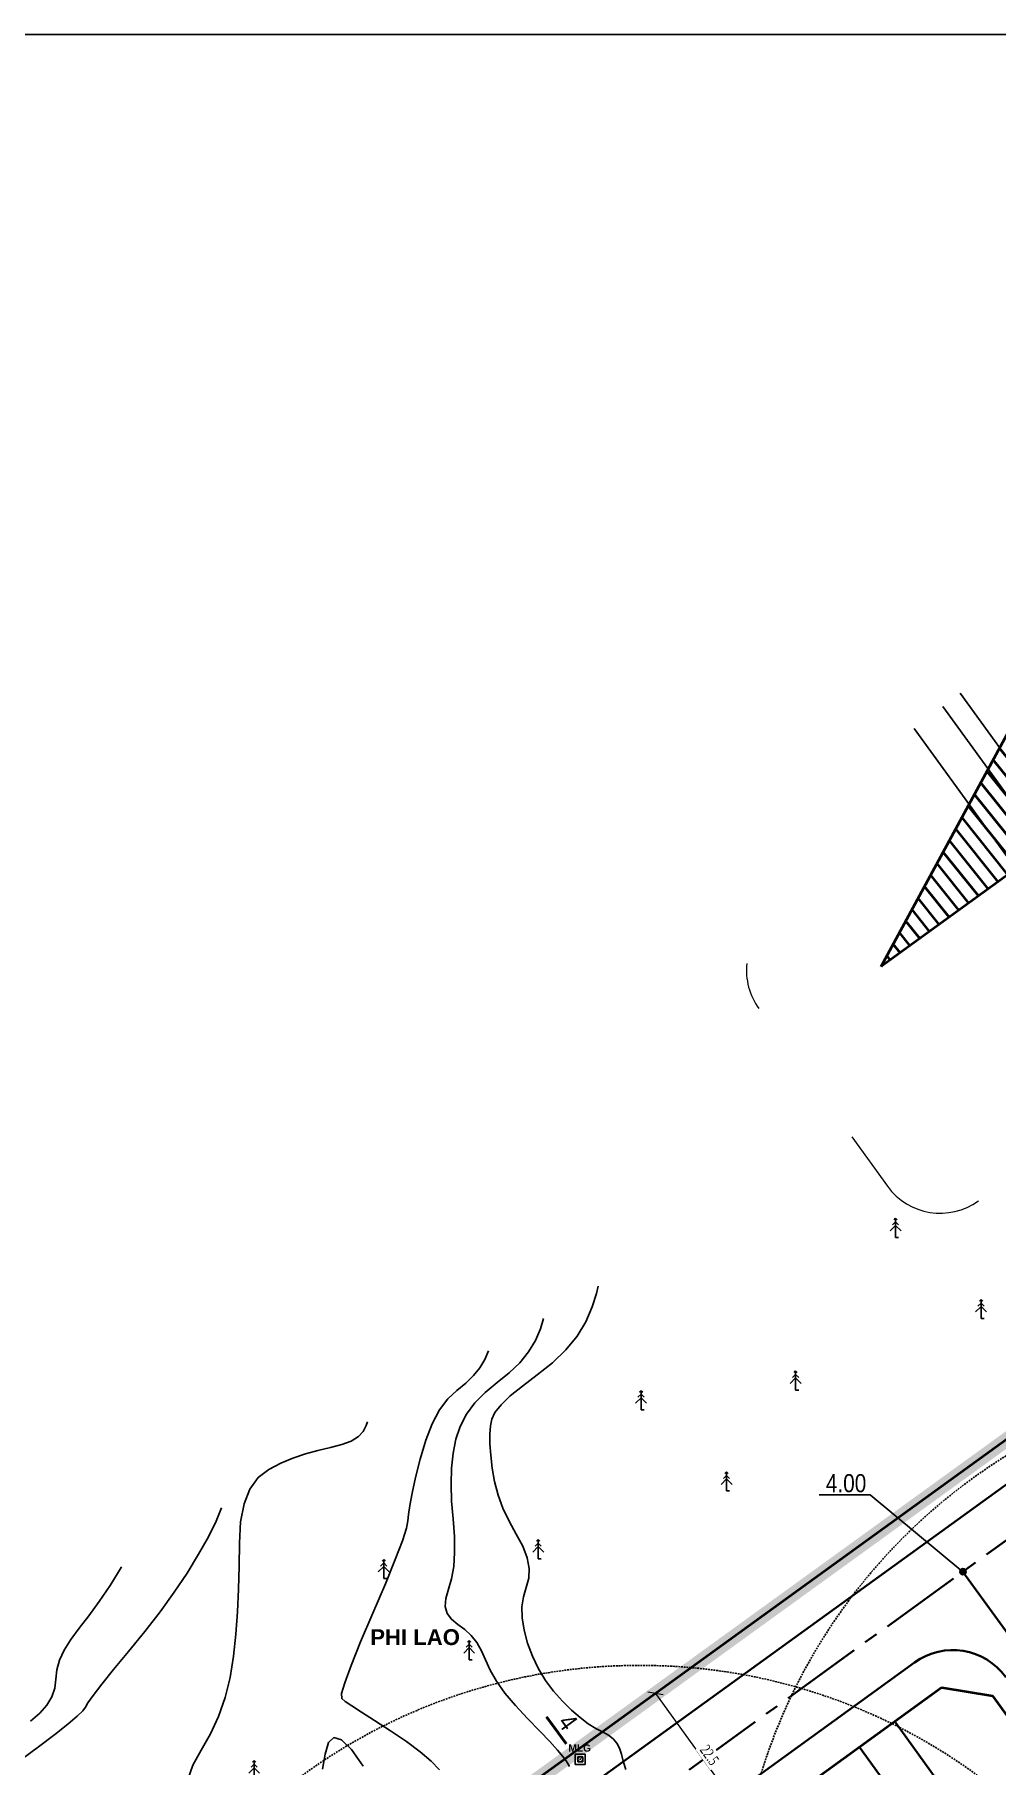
# Model space of a CAD drawing. Extents: x 22709 to 568895, y -41029 to 1932533.
# Drawn here: x 560714.5 to 560847.1, y 1931135 to 1931373.8 of the extents above; entities that cross this region are included whole.
import ezdxf

# ---------------------------------------------------------------- set-up
doc = ezdxf.new("R2010")
doc.units = ezdxf.units.MI
doc.header["$MEASUREMENT"] = 0
doc.header["$PDMODE"] = 1
for name, pattern in [('BORDER2', [0.875, 0.25, -0.125, 0.25, -0.125, 0, -0.125]), ('CENTER2', [1.125, 0.75, -0.125, 0.125, -0.125]), ('CONTINOUS', [0]), ('DASHED2', [0.375, 0.25, -0.125])]:
    doc.linetypes.add(name, pattern=pattern)
doc.layers.get('0').update_dxf_attribs({"color": 8, "linetype": 'CONTINUOUS'})
doc.layers.get('DEFPOINTS').update_dxf_attribs({"color": 8, "linetype": 'CONTINUOUS'})
for name, color, linetype in [('1-chieurong', 8, 'CONTINUOUS'), ('1-cotTK', 8, 'CONTINUOUS'), ('1-RANH GIOI QH DX', 8, 'BORDER2'), ('7- KHUNG TEN', 8, 'CONTINUOUS'), ('CHU', 8, 'CONTINUOUS'), ('DIA VAT.MOI', 8, 'CONTINUOUS'), ('DM CON', 8, 'CONTINUOUS'), ('LE DUONG', 8, 'CONTINUOUS'), ('MATCAT', 8, 'CONTINUOUS'), ('Phan cach.QH', 8, 'CONTINUOUS'), ('PHI LAO', 8, 'CONTINUOUS')]:
    doc.layers.add(name, color=color, linetype=linetype)
for name, color, linetype, lineweight in [('10-TIM', 8, 'CENTER2', 35), ('13-PLO', 8, 'CONTINUOUS', 35), ('170170170-MUI TEN', 8, 'CONTINOUS', 20), ('4-LE TRONG', 8, 'CONTINUOUS', 40), ('7-LE NGOAI', 8, 'CONTINUOUS', 35), ('D-S-DÂY ĐIỆN 1.5', 200, 'DASHED2', 40), ('hlengoai', 8, 'CONTINUOUS', 0)]:
    doc.layers.add(name, color=color, linetype=linetype, lineweight=lineweight)
doc.styles.add('K1', font='VHARIALN.TTF', dxfattribs={"height": 250})
doc.styles.add('L1', font='vntimeh.shx', dxfattribs={"width": 0.7})
doc.styles.add('nha', font='VHARIALB.TTF', dxfattribs={"height": 1})
doc.dimstyles.new('chieu rong', dxfattribs={"dimtxt": 1.5, "dimasz": 1.5, "dimexe": 1, "dimexo": 1, "dimgap": 0.3, "dimtad": 1, "dimdec": 1, "dimzin": 0, "dimdsep": 46, "dimtxsty": 'L1', "dimblk": 'OBLIQUE', "dimcen": 1, "dimclrd": 37, "dimclre": 37, "dimclrt": 7, "dimadec": 0, "dimazin": 0, "dimtfac": 1, "dimtdec": 1, "dimtofl": 0, "dimtmove": 2, "dimatfit": 3, "dimldrblk": 'ARCHTICK', "dimfxl": 1, "dimtfill": 1, "dimtolj": 1, "dimtzin": 0, "dimlwd": 5, "dimlwe": 5, "dimarcsym": 0})
pattern_1 = [(45, (0, 0), (-0.44194173824, 0.44194173824), [])]

# ---------------------------------------------------------------- blocks, each defined once
blk = doc.blocks.new('PL')
at = {"layer": 'PHI LAO', "color": 250, "linetype": 'Continuous'}
blk.add_line((569625.73, 1929989.67), (569626.15, 1929989.67), dxfattribs=at)
for points in [[(569624.98, 1929990.58), (569625.73, 1929991.33)], [(569625.3, 1929991.39), (569625.73, 1929991.81)], [(569625.51, 1929992.08), (569625.73, 1929992.3)], [(569625.95, 1929992.08), (569625.73, 1929992.3)], [(569625.73, 1929989.67), (569625.73, 1929992.3)], [(569626.15, 1929991.39), (569625.73, 1929991.81)], [(569626.48, 1929990.58), (569625.73, 1929991.33)]]:
    blk.add_lwpolyline(points, dxfattribs=at)
blk = doc.blocks.new('MUI TEN')
at = {"layer": '170170170-MUI TEN', "lineweight": 40}
h = blk.add_hatch(dxfattribs=at)
h.set_pattern_fill('ANSI31', color=256, scale=5, style=0)
h.set_pattern_definition(pattern_1)
h.paths.add_polyline_path([(563143.471, 1934865.752), (563145.059, 1934867.194), (563150.826, 1934860.84), (563145.913, 1934877.861), (563129.201, 1934884.665), (563134.968, 1934878.312), (563133.379, 1934876.87)])
h = blk.add_hatch(dxfattribs=at)
h.set_pattern_fill('ANSI31', color=256, scale=5, style=0)
h.set_pattern_definition(pattern_1)
h.paths.add_polyline_path([(563130.291, 1934874.067), (563132.35, 1934875.936), (563142.442, 1934864.818), (563140.383, 1934862.949)])
at = {"layer": '4-LE TRONG'}
blk.add_line((563129.272, 1934873.121), (563139.353, 1934862.014), dxfattribs=at)
at = {"layer": '4-LE TRONG', "flags": 128}
for points in [[(563129.202, 1934884.664), (563145.915, 1934877.861), (563150.826, 1934860.841), (563145.062, 1934867.192), (563143.471, 1934865.75), (563133.372, 1934876.876), (563134.968, 1934878.313), (563129.202, 1934884.664)], [(563132.349, 1934875.954), (563130.302, 1934874.056), (563140.378, 1934862.944), (563142.45, 1934864.824), (563132.349, 1934875.954)]]:
    blk.add_lwpolyline(points, dxfattribs=at)
blk = doc.blocks.new('cvnfgj')
at = {"layer": '1-cotTK', "lineweight": -3}
h = blk.add_hatch(dxfattribs=at)
h.set_pattern_fill('ANSI31', scale=0.1, style=0)
h.set_pattern_definition([(45, (561075.492941, 1927460.097698), (-0.008838834765, 0.008838834765), [])])
edge = h.paths.add_edge_path()
edge.add_arc((568402.56, 1930175.79), 0.43, 0, 360)
at = {"layer": '1-cotTK', "color": 7, "lineweight": -3}
blk.add_circle((568402.56, 1930175.79, -28.47), 0.43, dxfattribs=at)
blk = doc.blocks.new('_Oblique')
at = {"color": 0, "linetype": 'ByBlock', "lineweight": -2}
blk.add_line((-0.5, -0.5), (0.5, 0.5), dxfattribs=at)
blk = doc.blocks.new('*D108')
at = {"layer": '1-chieurong', "color": 37, "lineweight": 5, "transparency": 16777216}
blk.add_line((568155.88, 1931132.46), (568169.08, 1931114.23), dxfattribs=at)
at = {"layer": 'DEFPOINTS', "color": 0, "lineweight": -3, "transparency": 16777216}
for p in [(568155.88, 1931132.46), (568169.08, 1931114.23), (568169.08, 1931114.23)]:
    blk.add_point(p, dxfattribs=at)
at = {"layer": '1-chieurong', "color": 37, "lineweight": 5, "transparency": 16777216, "xscale": 1.5, "yscale": 1.5, "zscale": 1.5}
for p, rotation in [((568155.88, 1931132.46), 125.8961049631105), ((568169.08, 1931114.23), 305.8961049631105)]:
    blk.add_blockref('_Oblique', p, dxfattribs=dict(at, rotation=rotation))
at = {"layer": '1-chieurong', "color": 7, "lineweight": -3, "transparency": 16777216, "insert": (568163.33, 1931123.96), "char_height": 1.5, "attachment_point": 5, "rotation": 305.8961, "style": 'L1', "bg_fill": 3, "box_fill_scale": 1.25, "bg_fill_color": 9, "bg_fill_true_color": 13158600, "bg_fill_transparency": 0}
blk.add_mtext('\\A1;22.5', dxfattribs=at)
blk = doc.blocks.new('_ARCHTICK')
at = {"color": 0, "linetype": 'ByBlock', "const_width": 0.15}
blk.add_lwpolyline([(-0.5, -0.5), (0.5, 0.5)], dxfattribs=at)
blk = doc.blocks.new('tmb')
at = {"layer": '1-cotTK', "lineweight": -3, "ltscale": 15, "flags": 128}
blk.add_lwpolyline([(568198.29, 1931149.265), (568185.512, 1931159.868), (568178.47, 1931159.868)], dxfattribs=at)
at = {"layer": '1-RANH GIOI QH DX', "linetype": 'DASHED2', "ltscale": 30, "const_width": 2}
blk.add_lwpolyline([(568411.678, 1930949.543), (568385.601, 1930982.494), (568352.821, 1931025.773), (568320.86, 1931069.918), (568234.454, 1931189.276), (567924.026, 1930964.64), (568247.697, 1930518.199), (568559.192, 1930762.669), (568544.947, 1930780.727), (568483.932, 1930858.072), (568469.374, 1930876.529)], close=True, dxfattribs=at)
at = {"layer": '10-TIM', "ltscale": 15, "extrusion": (-0.041472, 0.057309, 0.997495)}
blk.add_line((568265.331, 1931197.787), (567900.788, 1930933.94), dxfattribs=at)
at = {"layer": '10-TIM', "ltscale": 15}
blk.add_line((568198.29, 1931149.265), (568354.498, 1930933.505), dxfattribs=at)
at = {"layer": '13-PLO'}
for p, q in [((568188.889, 1931128.573), (568200.617, 1931112.373)), ((568184.028, 1931125.055), (568195.757, 1931108.854))]:
    blk.add_line(p, q, dxfattribs=at)
at = {"layer": '4-LE TRONG', "extrusion": (-0.041472, 0.057309, 0.997495)}
for p, q in [((568230.379, 1931186.378), (567894.192, 1930943.054)), ((568195.369, 1931133.263), (568114.254, 1931074.554))]:
    blk.add_line(p, q, dxfattribs=at)
at = {"layer": '4-LE TRONG', "ltscale": 0.5}
for p, q in [((568195.369, 1931133.263), (568202.352, 1931132.145)), ((568202.352, 1931132.145), (568219.065, 1931109.06))]:
    blk.add_line(p, q, dxfattribs=at)
at = {"layer": '7-LE NGOAI', "ltscale": 0.5, "extrusion": (-0.041472, 0.057309, 0.997495)}
for p, q in [((568235.741, 1931184.086), (567897.123, 1930939.003)), ((568191.633, 1931136.731), (568111.349, 1931078.624))]:
    blk.add_line(p, q, dxfattribs=at)
at = {"layer": '7-LE NGOAI', "ltscale": 0.5}
blk.add_arc((568196.91, 1931129.441), 9, 35.89919, 125.8961, dxfattribs=at)
at = {"layer": 'DIA VAT.MOI', "linetype": 'Continuous'}
for p, q in [((568144.787, 1931124.074, 3.141), (568146.187, 1931124.074, 3.141)), ((568144.787, 1931122.674, 3.141), (568144.787, 1931124.074, 3.141)), ((568146.187, 1931122.674, 3.141), (568144.787, 1931122.674, 3.141)), ((568145.161, 1931123.023, 3.141), (568145.161, 1931123.723, 3.141)), ((568145.161, 1931123.723, 3.141), (568145.861, 1931123.723, 3.141)), ((568145.861, 1931123.023, 3.141), (568145.161, 1931123.023, 3.141)), ((568145.861, 1931123.723, 3.141), (568145.861, 1931123.023, 3.141)), ((568146.187, 1931124.074, 3.141), (568146.187, 1931122.674, 3.141))]:
    blk.add_line(p, q, dxfattribs=at)
at = {"layer": 'DIA VAT.MOI', "linetype": 'ByBlock'}
for p, q in [((568145.161, 1931123.023, 3.141), (568145.861, 1931123.723, 3.141)), ((568145.161, 1931123.723, 3.141), (568145.861, 1931123.023, 3.141))]:
    blk.add_line(p, q, dxfattribs=at)
at = {"layer": 'DM CON'}
for points, elevation in [([(568151.79, 1931121.982), (568151.416, 1931123.133), (568151.176, 1931124.089), (568150.938, 1931124.895), (568150.573, 1931125.595), (568150.059, 1931126.198), (568149.392, 1931126.707), (568148.577, 1931127.145), (568147.642, 1931127.631), (568146.616, 1931128.286), (568145.504, 1931129.13), (568144.31, 1931130.166), (568143.051, 1931131.388), (568141.819, 1931132.764), (568140.71, 1931134.259), (568139.74, 1931135.869), (568138.912, 1931137.588), (568138.235, 1931139.399), (568137.747, 1931141.196), (568137.488, 1931142.873), (568137.463, 1931144.412), (568137.667, 1931145.814), (568138.059, 1931147.097), (568138.4, 1931148.365), (568138.453, 1931149.724), (568138.176, 1931151.193), (568137.571, 1931152.773), (568136.672, 1931154.46), (568135.693, 1931156.219), (568134.848, 1931158.015), (568134.174, 1931159.843), (568133.676, 1931161.698), (568133.349, 1931163.563), (568133.153, 1931165.331), (568133.05, 1931166.899), (568133.033, 1931168.248), (568133.106, 1931169.381), (568133.293, 1931170.326), (568133.737, 1931171.242), (568134.58, 1931172.292), (568135.846, 1931173.503), (568137.529, 1931174.88), (568139.577, 1931176.418), (568141.678, 1931178.092), (568143.523, 1931179.877), (568145.057, 1931181.766), (568146.272, 1931183.752), (568147.168, 1931185.793), (568147.761, 1931187.655), (568147.968, 1931188.653)], 3.5), ([(568144.036, 1931122.365), (568143.822, 1931122.721), (568143.559, 1931123.158), (568143.119, 1931123.77), (568142.374, 1931124.652), (568141.306, 1931125.822), (568139.917, 1931127.276), (568138.251, 1931128.986), (568136.565, 1931130.788), (568135.116, 1931132.518), (568133.947, 1931134.146), (568133.061, 1931135.668), (568132.43, 1931137.078), (568131.878, 1931138.359), (568131.234, 1931139.489), (568130.469, 1931140.467), (568129.582, 1931141.296), (568128.606, 1931141.996), (568127.731, 1931142.692), (568127.149, 1931143.508), (568126.892, 1931144.466), (568126.959, 1931145.569), (568127.314, 1931146.828), (568127.747, 1931148.284), (568128.048, 1931149.983), (568128.18, 1931151.932), (568128.141, 1931154.126), (568127.954, 1931156.537), (568127.755, 1931159), (568127.679, 1931161.349), (568127.75, 1931163.555), (568127.974, 1931165.613), (568128.359, 1931167.527), (568128.96, 1931169.31), (568129.828, 1931170.98), (568130.973, 1931172.539), (568132.387, 1931173.991), (568134.035, 1931175.348), (568135.696, 1931176.691), (568137.149, 1931178.1), (568138.356, 1931179.588), (568139.311, 1931181.151), (568140.008, 1931182.756), (568140.422, 1931184.209), (568140.422, 1931184.209)], 4), ([(568132.855, 1931179.754), (568132.847, 1931179.719), (568132.35, 1931178.55), (568131.656, 1931177.41), (568130.775, 1931176.323), (568129.713, 1931175.29), (568128.493, 1931174.278), (568127.246, 1931173.102), (568126.099, 1931171.576), (568125.077, 1931169.671), (568124.182, 1931167.391), (568123.417, 1931164.797), (568122.793, 1931162.246), (568122.319, 1931160.097), (568121.996, 1931158.407), (568121.817, 1931157.172), (568121.742, 1931156.3), (568121.536, 1931155.255), (568120.965, 1931153.497), (568119.991, 1931150.939), (568118.618, 1931147.586), (568116.904, 1931143.556), (568115.209, 1931139.564), (568113.89, 1931136.321), (568113.009, 1931133.946), (568112.577, 1931132.448), (568112.594, 1931131.744), (568113.061, 1931131.342), (568113.977, 1931130.748), (568115.34, 1931129.88), (568117.14, 1931128.726), (568119.318, 1931127.315), (568121.526, 1931125.818), (568123.418, 1931124.405), (568124.936, 1931123.106), (568126.078, 1931121.922)], 4.5), ([(568091.37, 1931120.584), (568092.079, 1931122.545), (568093.217, 1931124.636), (568094.489, 1931126.88), (568095.601, 1931129.298), (568096.504, 1931131.892), (568097.19, 1931134.662), (568097.667, 1931137.598), (568097.993, 1931140.642), (568098.228, 1931143.735), (568098.38, 1931146.866), (568098.458, 1931150.027), (568098.491, 1931153.182), (568098.655, 1931156.119), (568099.127, 1931158.626), (568099.934, 1931160.668), (568101.079, 1931162.243), (568102.539, 1931163.376), (568104.181, 1931164.219), (568105.87, 1931164.922), (568107.583, 1931165.514), (568109.312, 1931165.999), (568111.032, 1931166.397), (568112.608, 1931166.797), (568113.902, 1931167.292), (568114.893, 1931167.897), (568115.58, 1931168.612), (568115.987, 1931169.42), (568116.153, 1931169.919)], 5.5), ([(568096.016, 1931158.062), (568095.268, 1931156.219), (568094.209, 1931154.075), (568092.853, 1931151.662), (568091.259, 1931149.08), (568089.482, 1931146.431), (568087.536, 1931143.732), (568085.428, 1931140.995), (568083.205, 1931138.259), (568081.136, 1931135.758), (568079.488, 1931133.723), (568078.305, 1931132.193), (568077.583, 1931131.165), (568077.251, 1931130.579), (568076.897, 1931130.08), (568076.107, 1931129.316), (568074.811, 1931128.227), (568073.01, 1931126.81), (568070.769, 1931125.113), (568068.484, 1931123.414)], 6), ([(568082.236, 1931149.947), (568082.176, 1931149.831), (568080.644, 1931147.366), (568079.141, 1931145.141), (568077.713, 1931143.176), (568076.379, 1931141.461), (568075.222, 1931139.912), (568074.321, 1931138.444), (568073.689, 1931137.043), (568073.322, 1931135.706), (568073.18, 1931134.43), (568073.025, 1931133.203), (568072.621, 1931132.012), (568071.927, 1931130.855), (568070.941, 1931129.733), (568069.688, 1931128.648)], 6.5), ([(568109.936, 1931122.016), (568110.296, 1931124.064), (568110.773, 1931125.684), (568111.524, 1931126.374), (568112.576, 1931126.051), (568113.928, 1931124.716), (568115.56, 1931122.45)], 4.5)]:
    blk.add_lwpolyline(points, dxfattribs=dict(at, elevation=elevation))
at = {"layer": 'hlengoai', "linetype": 'Continuous', "extrusion": (-0.041473, 0.057308, 0.997495)}
blk.add_line((568182.952, 1931209.253, -6.301), (568187.885, 1931202.438, -5.705), dxfattribs=at)
for centre, major_axis, start_param, end_param in [((568177.425, 1931232.238, -7.852), (-7.29, -5.278, 0), -0.7346756, -0.0000811), ((568195.176, 1931207.715, -5.705), (-7.29, -5.277, 0), -0.0000176, 1.5707787)]:
    blk.add_ellipse(centre, major_axis=major_axis, ratio=0.9999998, start_param=start_param, end_param=end_param, dxfattribs=at)
at = {"layer": 'LE DUONG', "extrusion": (-0.041473, 0.057308, 0.997495)}
blk.add_line((568239.15, 1931199.832), (568191.556, 1931265.593), dxfattribs=at)
at = {"layer": 'MATCAT', "const_width": 0.38}
blk.add_lwpolyline([(568140.839, 1931129.249), (568143.584, 1931125.499)], dxfattribs=at)
at = {"layer": 'Phan cach.QH', "linetype": 'Continuous'}
for p, q in [((568237.498, 1931210.652), (568195.525, 1931268.635)), ((568239.928, 1931212.411), (568197.907, 1931270.46))]:
    blk.add_line(p, q, dxfattribs=at)
for p in [(-1436.725, 1205.719), (-1424.933, 1194.514), (-1450.511, 1184.66, 2.5), (-1471.832, 1181.931, 2.5), (-1460.039, 1170.726, 2.5), (-1486.02, 1161.385, 4), (-1507.341, 1158.656, 4), (-1495.549, 1147.451, 4), (-1525.2, 1130.888, 5.5)]:
    blk.add_blockref('PL', p)
at = {"layer": '1-cotTK', "lineweight": -3}
blk.add_blockref('cvnfgj', (-204.271, 973.471, 28.474), dxfattribs=at)
at = {"layer": '170170170-MUI TEN', "ltscale": 20, "xscale": 2.666113917734611, "yscale": 2.666113917734611, "zscale": 2.666113917734611, "rotation": 83.67090330278803}
blk.add_blockref('MUI TEN', (5529859.422, -129664.903), dxfattribs=at)
at = {"layer": '1-cotTK', "style": 'K1'}
blk.add_text('4.00', height=2.5008, dxfattribs=at).set_placement((568179.384, 1931160.224, 28.474))
at = {"layer": 'CHU', "linetype": 'Continuous', "style": 'nha'}
blk.add_text('PHI LAO', height=2.184, dxfattribs=at).set_placement((568116.535, 1931139.142))
at = {"layer": 'DIA VAT.MOI', "linetype": 'Continuous', "style": 'nha'}
blk.add_text('mlg', height=1, dxfattribs=at).set_placement((568143.877, 1931124.43, 3.141))
at = {"layer": 'MATCAT', "style": 'K1'}
blk.add_text('4', height=2.56, rotation=305.85053, dxfattribs=at).set_placement((568142.29, 1931128.415))
at = {"layer": '1-chieurong', "lineweight": -3}
dim = blk.add_aligned_dim(p1=(568155.884, 1931132.46), p2=(568169.076, 1931114.233), distance=0, dimstyle='chieu rong', dxfattribs=at)
dim.commit()
dim.dimension.update_dxf_attribs({"geometry": '*D108', "text_midpoint": (568163.331, 1931123.962)})

msp = doc.modelspace()

# ---------------------------------------------------------------- linework, layer by layer
at = {"layer": '7- KHUNG TEN', "color": 6, "lineweight": -3}
msp.add_lwpolyline([(560517.62, 1931373.84), (560517.62, 1930184.84), (561358.62, 1930184.84), (561358.62, 1931373.84)], close=True, dxfattribs=at)

# ---------------------------------------------------------------- next in the draw order: block references
at = {"layer": 'D-S-DÂY ĐIỆN 1.5', "lineweight": -3}
msp.add_blockref('tmb', (-7355.76, 12.5), dxfattribs=at)

# ---------------------------------------------------------------- next in the draw order: linework, layer by layer
for centre in [(560890.21, 1931110.66), (560797.98, 1931069.84)]:
    msp.add_circle(centre, 79, dxfattribs=at)

doc.saveas('drawing.dxf')
